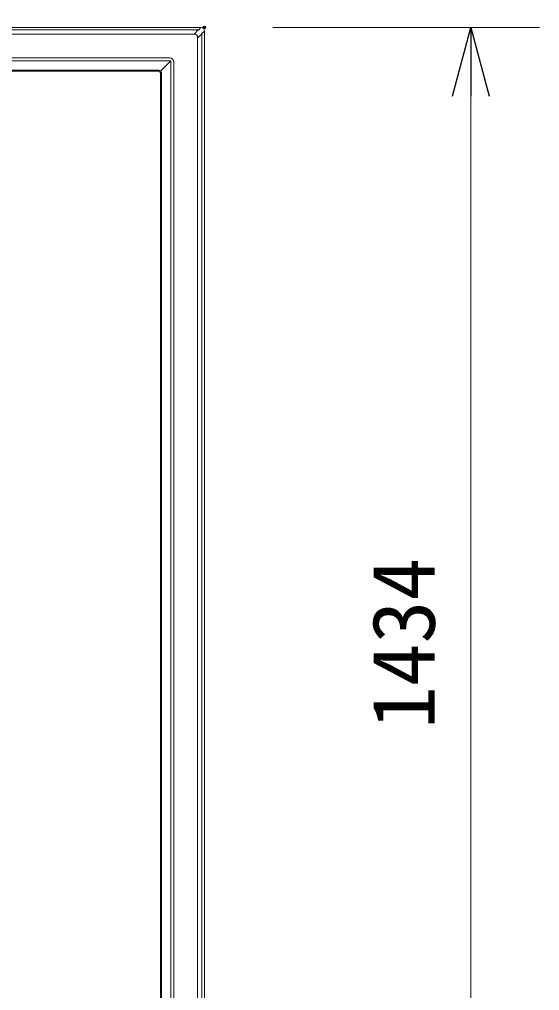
# Model space of a CAD drawing. Units: millimetres, scale not verified. Extents: x -63 to 62, y -57 to 57.
# Drawn here: x -13.62 to 1.52, y 5.32 to 33.6 of the extents above; entities that cross this region are included whole.
import ezdxf
from ezdxf.enums import TextEntityAlignment as Align

# ---------------------------------------------------------------- set-up
doc = ezdxf.new("R2010")
doc.units = ezdxf.units.MM
doc.header["$LTSCALE"] = 0.125
doc.header["$PDMODE"] = 32
doc.header["$PDSIZE"] = 0.0625
doc.layers.add('0-0_0', color=7, linetype='Continuous')
doc.layers.add('0-4_DEFPOINTS', color=7, linetype='Continuous')
doc.layers.add('0-5_GAIKEI', color=1, linetype='Continuous', lineweight=18)
doc.layers.add('0-6_SUNPO', color=7, linetype='Continuous', lineweight=18)
doc.styles.add('ＭＳ ゴシック', font='')
doc.styles.get('ＭＳ ゴシック').set_extended_font_data('MS Gothic')

# ---------------------------------------------------------------- blocks, each defined once
blk = doc.blocks.new('_OPEN30')
at = {"layer": '0-0_0'}
blk.add_line((0, 0), (-1, 0), dxfattribs=at)
blk.add_lwpolyline([(-1, 0.26795), (0, 0), (-1, -0.26795)], dxfattribs=at)
blk = doc.blocks.new('D12')
at = {"layer": '0-4_DEFPOINTS'}
for p in [(-5.0779, 46.7985), (-10.9529, 39.3322), (-5.0779, 39.3322)]:
    blk.add_point(p, dxfattribs=at)
at = {"layer": '0-6_SUNPO'}
for p, q in [((-10.9529, 41.3322), (-10.9529, 48.7985)), ((-5.0779, 41.3322), (-5.0779, 48.7985)), ((-8.9529, 46.7985), (-7.0779, 46.7985)), ((-5.0779, 46.7985), (4.5887, 46.7985))]:
    blk.add_line(p, q, dxfattribs=at)
at = {"layer": '0-6_SUNPO', "xscale": 2, "yscale": 2, "rotation": 180}
blk.add_blockref('_OPEN30', (-10.9529, 46.7985), dxfattribs=at)
at = {"layer": '0-6_SUNPO', "xscale": 2, "yscale": 2}
blk.add_blockref('_OPEN30', (-5.0779, 46.7985), dxfattribs=at)
at = {"layer": '0-6_SUNPO', "style": 'ＭＳ ゴシック'}
blk.add_text('235', height=1.833, dxfattribs=at).set_placement((-1.1196, 47.2985), align=Align.BOTTOM_LEFT)
blk = doc.blocks.new('D8')
at = {"layer": '0-4_DEFPOINTS'}
blk.add_point((-5.08, 39.3261), dxfattribs=at)
at = {"layer": '0-6_SUNPO'}
for p, q in [((-3.08, 39.3261), (4.6843, 39.3261)), ((2.6843, 37.3261), (2.6843, 5.4762))]:
    blk.add_line(p, q, dxfattribs=at)
at = {"layer": '0-6_SUNPO', "xscale": 2, "yscale": 2, "rotation": 90}
blk.add_blockref('_OPEN30', (2.6843, 39.3261), dxfattribs=at)
at = {"layer": '0-6_SUNPO', "style": 'ＭＳ ゴシック'}
blk.add_text('1434', height=1.833, rotation=90, dxfattribs=at).set_placement((2.1843, 18.9011), align=Align.BOTTOM_LEFT)

msp = doc.modelspace()

# ---------------------------------------------------------------- linework, layer by layer
at = {"layer": '0-5_GAIKEI', "color": 7}
for p, q in [((-8.3355, 33.3644), (-29.4355, 33.3644)), ((-8.2355, 33.2644), (-8.2355, -2.3856))]:
    msp.add_line(p, q, dxfattribs=at)
at = {"layer": '0-5_GAIKEI'}
for p, q in [((-29.3577, 33.2941), (-8.4133, 33.2941)), ((-29.247, 33.169), (-8.524, 33.169)), ((-8.4133, 33.2941), (-8.524, 33.1834)), ((-8.524, 33.1834), (-8.524, 33.169)), ((-8.4166, 33.0759), (-8.3058, 33.1866)), ((-8.3354, 33.3644), (-8.4063, 33.2935)), ((-8.3064, 33.1936), (-8.2355, 33.2645)), ((-8.3058, 33.1866), (-8.3058, -2.3078)), ((-8.4309, 33.0759), (-8.4309, -2.1971)), ((-8.4166, 33.0759), (-8.4309, 33.0759)), ((-9.2411, 32.4789), (-28.5299, 32.4789)), ((-28.5265, 32.3998), (-9.2445, 32.3998)), ((-9.5063, 32.1013), (-9.2184, 32.3893)), ((-9.2078, 32.3632), (-9.2078, -1.4844)), ((-9.1288, -1.4878), (-9.1288, 32.3666)), ((-9.5581, 32.1224), (-28.213, 32.1224)), ((-28.2057, 32.0919), (-9.5654, 32.0919)), ((-9.5157, 32.0423), (-9.5157, -1.1635)), ((-9.4852, -1.1708), (-9.4852, 32.0496))]:
    msp.add_line(p, q, dxfattribs=at)
for start, end in [(89.92153, 90), (0, 0.07847)]:
    msp.add_arc((-8.3355, 33.2644), 0.1, start, end, dxfattribs=at)
at = {"layer": '0-5_GAIKEI', "color": 7}
msp.add_arc((-8.3355, 33.2644), 0.1, 0.07847, 89.92153, dxfattribs=at)
at = {"layer": '0-5_GAIKEI'}
for centre, major_axis, ratio, start_param, end_param in [((-8.7143, 32.8856), (0.2591, 0.2591), 0.443427, 5.8658113, 6.7005593), ((-8.3173, 33.2826), (0.2427, -0.0225), 0.011845, 1.8596013, 1.9783318), ((-8.3173, 33.2826), (0.0225, -0.2427), 0.011845, 1.1632609, 1.2819914), ((-9.2444, 32.3624), (0.0374, -0.0034), 0.996584, 0.893778, 1.6626657), ((-9.2414, 32.3663), (0.0798, 0.0798), 0.997265, 5.4991567, 7.0672139), ((-9.2452, 32.3632), (0.0034, -0.0374), 0.996584, 1.478927, 2.2478146), ((-9.5661, 32.0416), (0.0359, 0.0359), 0.985257, 5.5052135, 7.0611571), ((-9.5598, 32.0463), (0.0447, 0.0624), 0.976178, 6.1299744, 6.8928052), ((-9.5614, 32.0479), (0.0624, 0.0447), 0.976178, 5.6735654, 6.4363962)]:
    msp.add_ellipse(centre, major_axis=major_axis, ratio=ratio, start_param=start_param, end_param=end_param, dxfattribs=at)

# ---------------------------------------------------------------- block references
at = {"layer": '0-6_SUNPO'}
for name in ['D12', 'D8']:
    msp.add_blockref(name, (-3.1595, -5.9617), dxfattribs=at)

doc.saveas('drawing.dxf')
